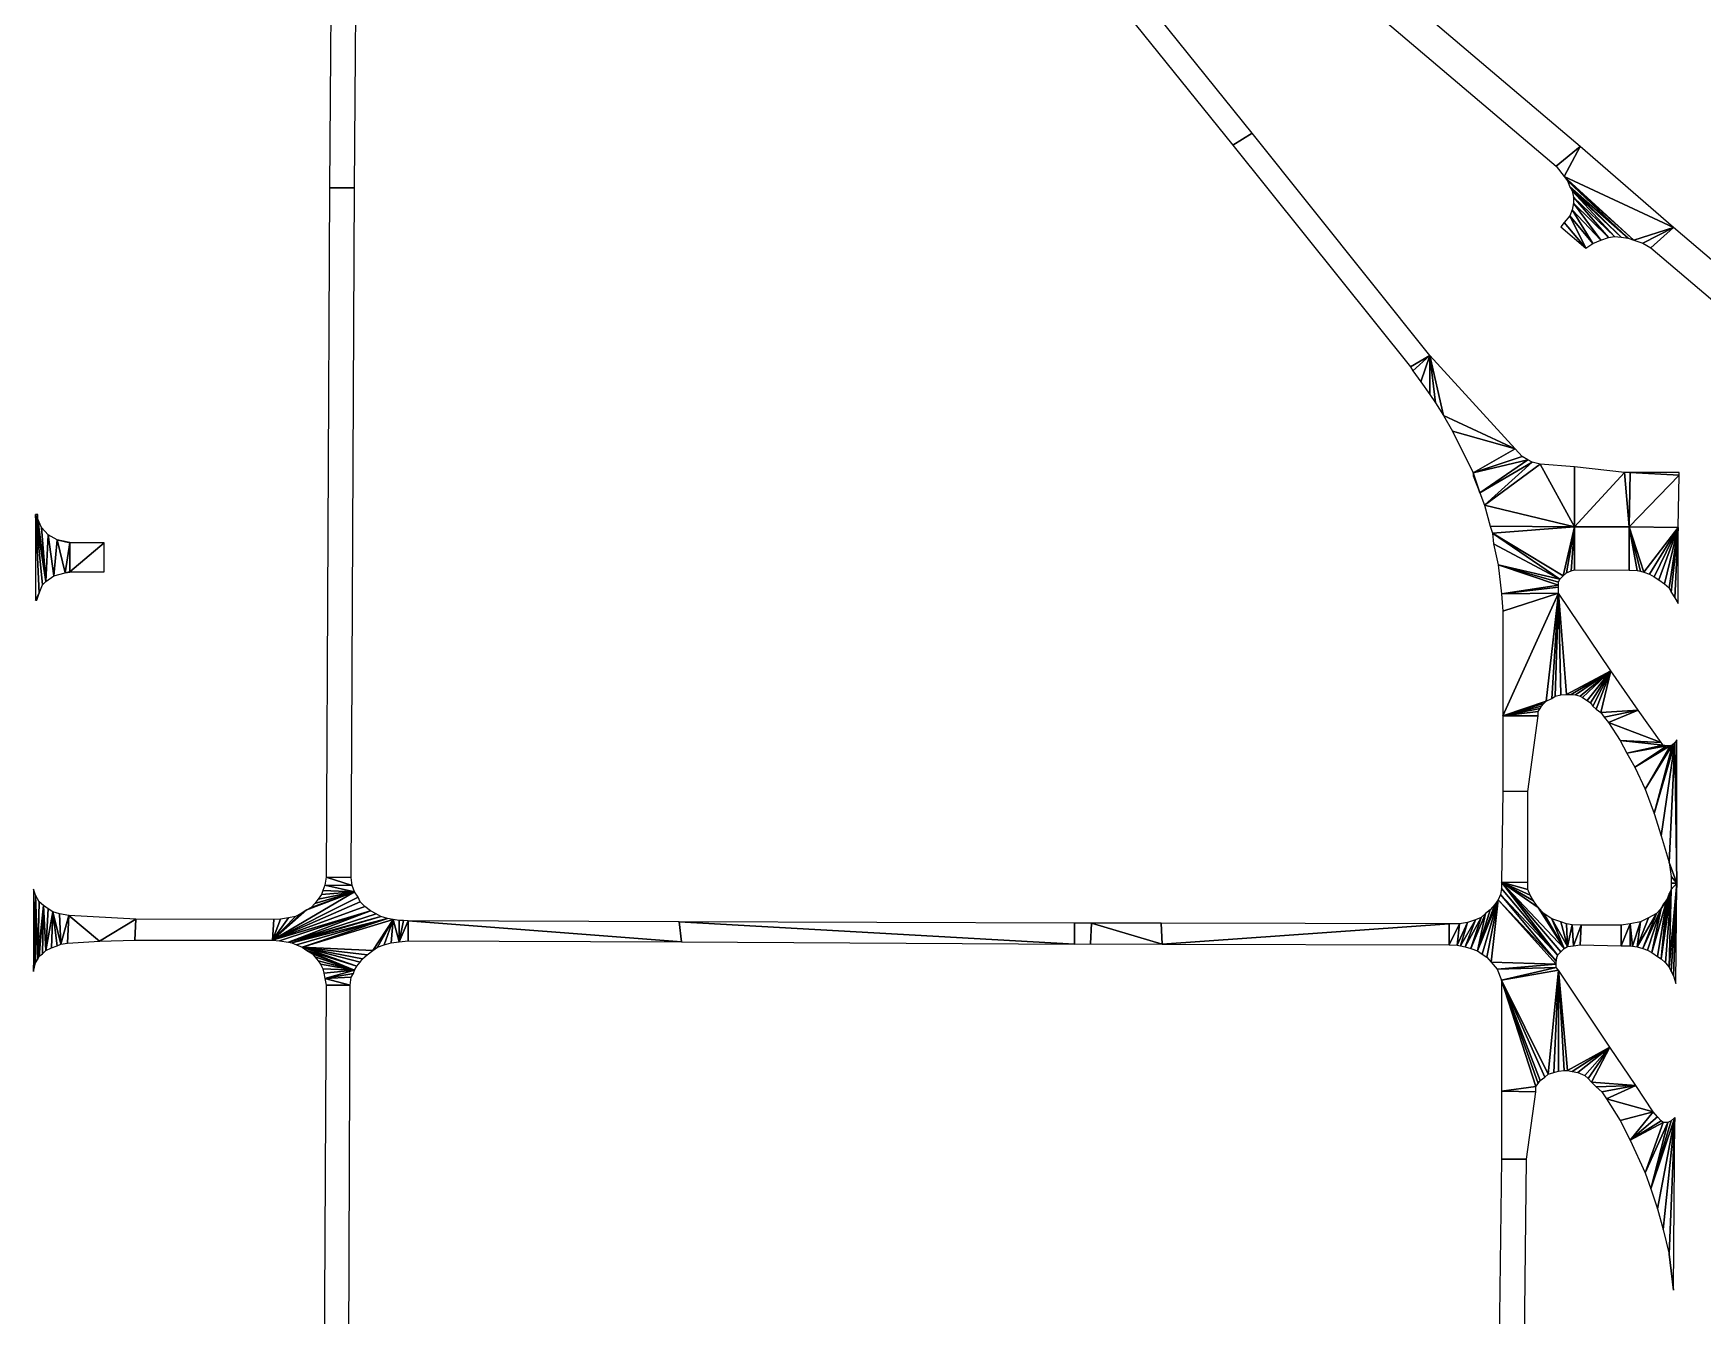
# Model space of a CAD drawing. Extents: x -35426928 to -35396732, y 11996534 to 12011444.
# Drawn here: x -35406092 to -35400230, y 12002096 to 12006600 of the extents above; entities that cross this region are included whole.
import ezdxf

# ---------------------------------------------------------------- set-up
doc = ezdxf.new("R2010")
doc.units = 0

msp = doc.modelspace()

# ---------------------------------------------------------------- linework, layer by layer
at = {"layer": 'mg_to_dxf', "color": 52}
for points in [[(-35404964, 12006057), (-35404956, 12007152), (-35405044, 12007154), (-35405052, 12006057)], [(-35401560, 12006827), (-35400744, 12006133), (-35400660, 12006203), (-35401476, 12006896)], [(-35401812, 12006249), (-35402200, 12006733), (-35402272, 12006693), (-35401880, 12006207)], [(-35401188, 12005469), (-35401812, 12006249), (-35401880, 12006207), (-35401256, 12005429)], [(-35400716, 12006097), (-35400716, 12006097), (-35400660, 12006203), (-35400744, 12006133)], [(-35400716, 12006097), (-35400716, 12006097), (-35400332, 12005918), (-35400660, 12006203)], [(-35400704, 12006082), (-35400704, 12006082), (-35400472, 12005874), (-35400716, 12006097)], [(-35400472, 12005874), (-35400472, 12005874), (-35400332, 12005918), (-35400716, 12006097)], [(-35400696, 12006061), (-35400696, 12006061), (-35400492, 12005881), (-35400704, 12006082)], [(-35400492, 12005881), (-35400492, 12005881), (-35400472, 12005874), (-35400704, 12006082)], [(-35404976, 12003635), (-35404964, 12006057), (-35405052, 12006057), (-35405064, 12003636)], [(-35400688, 12006047), (-35400688, 12006047), (-35400516, 12005884), (-35400696, 12006061)], [(-35400516, 12005884), (-35400516, 12005884), (-35400492, 12005881), (-35400696, 12006061)], [(-35400684, 12006025), (-35400684, 12006025), (-35400540, 12005886), (-35400688, 12006047)], [(-35400540, 12005886), (-35400540, 12005886), (-35400516, 12005884), (-35400688, 12006047)], [(-35400684, 12006004), (-35400684, 12006004), (-35400560, 12005883), (-35400684, 12006025)], [(-35400560, 12005883), (-35400560, 12005883), (-35400540, 12005886), (-35400684, 12006025)], [(-35400696, 12005959), (-35400696, 12005959), (-35400616, 12005862), (-35400688, 12005980)], [(-35400688, 12005980), (-35400688, 12005980), (-35400588, 12005874), (-35400684, 12006004)], [(-35400616, 12005862), (-35400616, 12005862), (-35400588, 12005874), (-35400688, 12005980)], [(-35400588, 12005874), (-35400588, 12005874), (-35400560, 12005883), (-35400684, 12006004)], [(-35400716, 12005936), (-35400716, 12005936), (-35400728, 12005920), (-35400640, 12005845)], [(-35400716, 12005936), (-35400716, 12005936), (-35400640, 12005845), (-35400696, 12005959)], [(-35400640, 12005845), (-35400640, 12005845), (-35400616, 12005862), (-35400696, 12005959)], [(-35400332, 12005918), (-35400332, 12005918), (-35400472, 12005874), (-35400440, 12005863)], [(-35400440, 12005863), (-35400440, 12005863), (-35400412, 12005847), (-35400332, 12005918)], [(-35400412, 12005847), (-35399240, 12004851), (-35399160, 12004921), (-35400332, 12005918)], [(-35401248, 12005415), (-35401248, 12005415), (-35401188, 12005469), (-35401256, 12005429)], [(-35401220, 12005376), (-35401220, 12005376), (-35401188, 12005469), (-35401248, 12005415)], [(-35401188, 12005332), (-35401188, 12005332), (-35401188, 12005469), (-35401220, 12005376)], [(-35400888, 12005141), (-35400888, 12005141), (-35401188, 12005469), (-35401140, 12005258)], [(-35401140, 12005258), (-35401140, 12005258), (-35401188, 12005469), (-35401168, 12005302)], [(-35401168, 12005302), (-35401168, 12005302), (-35401188, 12005469), (-35401188, 12005332)], [(-35401108, 12005203), (-35401108, 12005203), (-35400888, 12005141), (-35401140, 12005258)], [(-35401108, 12005203), (-35401108, 12005203), (-35401036, 12005056), (-35400888, 12005141)], [(-35400864, 12005114), (-35400864, 12005114), (-35400888, 12005141), (-35401036, 12005056)], [(-35400864, 12005114), (-35400864, 12005114), (-35401036, 12005056), (-35400844, 12005102)], [(-35401036, 12005056), (-35401036, 12005056), (-35401012, 12004986), (-35400844, 12005102)], [(-35400844, 12005102), (-35400844, 12005102), (-35401012, 12004986), (-35400828, 12005094)], [(-35400828, 12005094), (-35400828, 12005094), (-35401012, 12004986), (-35400996, 12004943)], [(-35400828, 12005094), (-35400828, 12005094), (-35400996, 12004943), (-35400800, 12005087)], [(-35400996, 12004943), (-35400996, 12004943), (-35400680, 12004867), (-35400800, 12005087)], [(-35400800, 12005087), (-35400800, 12005087), (-35400680, 12004867), (-35400680, 12005077)], [(-35401036, 12005056), (-35401036, 12005056), (-35401036, 12005046), (-35401012, 12004986)], [(-35400504, 12005057), (-35400504, 12005057), (-35400680, 12005077), (-35400680, 12004867)], [(-35400504, 12005057), (-35400504, 12005057), (-35400680, 12004867), (-35400488, 12004867)], [(-35400504, 12005057), (-35400504, 12005057), (-35400488, 12004867), (-35400484, 12005057)], [(-35400488, 12004867), (-35400488, 12004867), (-35400312, 12005048), (-35400484, 12005057)], [(-35400316, 12004864), (-35400316, 12004864), (-35400312, 12005048), (-35400488, 12004867)], [(-35400484, 12005057), (-35400484, 12005057), (-35400312, 12005048), (-35400312, 12005057)], [(-35406076, 12004894), (-35406076, 12004894), (-35406084, 12004910), (-35406048, 12004675)], [(-35406076, 12004894), (-35406076, 12004894), (-35406076, 12004910), (-35406084, 12004910)], [(-35406084, 12004910), (-35406084, 12004910), (-35406060, 12004663), (-35406048, 12004675)], [(-35406084, 12004910), (-35406084, 12004910), (-35406072, 12004634), (-35406060, 12004663)], [(-35406084, 12004910), (-35406084, 12004910), (-35406084, 12004609), (-35406072, 12004634)], [(-35400996, 12004943), (-35400996, 12004943), (-35400976, 12004869), (-35400680, 12004867)], [(-35406076, 12004894), (-35406076, 12004894), (-35406048, 12004675), (-35406064, 12004864)], [(-35406048, 12004675), (-35406048, 12004675), (-35406040, 12004839), (-35406064, 12004864)], [(-35400680, 12004867), (-35400680, 12004867), (-35400976, 12004869), (-35400968, 12004844)], [(-35400680, 12004867), (-35400680, 12004867), (-35400968, 12004844), (-35400720, 12004695)], [(-35400680, 12004867), (-35400680, 12004867), (-35400720, 12004695), (-35400708, 12004705)], [(-35400692, 12004712), (-35400692, 12004712), (-35400680, 12004867), (-35400708, 12004705)], [(-35400692, 12004712), (-35400692, 12004712), (-35400680, 12004716), (-35400680, 12004867)], [(-35400680, 12004716), (-35400488, 12004715), (-35400488, 12004867), (-35400680, 12004867)], [(-35400316, 12004864), (-35400316, 12004864), (-35400488, 12004867), (-35400436, 12004708)], [(-35400436, 12004708), (-35400436, 12004708), (-35400488, 12004867), (-35400448, 12004711)], [(-35400460, 12004713), (-35400460, 12004713), (-35400488, 12004867), (-35400488, 12004715)], [(-35400448, 12004711), (-35400448, 12004711), (-35400488, 12004867), (-35400460, 12004713)], [(-35400316, 12004864), (-35400316, 12004864), (-35400436, 12004708), (-35400416, 12004700)], [(-35400316, 12004864), (-35400316, 12004864), (-35400416, 12004700), (-35400400, 12004691)], [(-35400316, 12004864), (-35400316, 12004864), (-35400400, 12004691), (-35400384, 12004681)], [(-35400316, 12004864), (-35400316, 12004864), (-35400384, 12004681), (-35400364, 12004666)], [(-35400316, 12004864), (-35400316, 12004864), (-35400364, 12004666), (-35400348, 12004652)], [(-35400316, 12004864), (-35400316, 12004864), (-35400348, 12004652), (-35400340, 12004637)], [(-35400328, 12004617), (-35400328, 12004617), (-35400316, 12004864), (-35400340, 12004637)], [(-35400328, 12004617), (-35400328, 12004617), (-35400316, 12004597), (-35400316, 12004864)], [(-35406040, 12004839), (-35406040, 12004839), (-35406048, 12004675), (-35406020, 12004695)], [(-35406020, 12004695), (-35406020, 12004695), (-35406008, 12004821), (-35406040, 12004839)], [(-35406020, 12004695), (-35406020, 12004695), (-35405980, 12004705), (-35406008, 12004821)], [(-35405980, 12004705), (-35405980, 12004705), (-35405964, 12004810), (-35406008, 12004821)], [(-35405964, 12004810), (-35405964, 12004810), (-35405964, 12004812), (-35406008, 12004821)], [(-35405980, 12004705), (-35405980, 12004705), (-35405964, 12004709), (-35405964, 12004810)], [(-35405964, 12004709), (-35405964, 12004709), (-35405844, 12004709), (-35405844, 12004810)], [(-35405964, 12004709), (-35405964, 12004709), (-35405844, 12004810), (-35405964, 12004810)], [(-35400720, 12004695), (-35400720, 12004695), (-35400968, 12004844), (-35400732, 12004683)], [(-35400968, 12004844), (-35400968, 12004844), (-35400964, 12004807), (-35400732, 12004683)], [(-35400732, 12004683), (-35400732, 12004683), (-35400964, 12004807), (-35400948, 12004733)], [(-35400736, 12004672), (-35400736, 12004672), (-35400948, 12004733), (-35400736, 12004662)], [(-35400948, 12004733), (-35400948, 12004733), (-35400936, 12004631), (-35400736, 12004662)], [(-35400948, 12004733), (-35400948, 12004733), (-35400736, 12004672), (-35400732, 12004683)], [(-35405980, 12004705), (-35405980, 12004705), (-35405964, 12004707), (-35405964, 12004709)], [(-35406072, 12004634), (-35406072, 12004634), (-35406084, 12004609), (-35406080, 12004609)], [(-35400736, 12004662), (-35400736, 12004662), (-35400936, 12004631), (-35400736, 12004655)], [(-35400936, 12004631), (-35400936, 12004631), (-35400736, 12004634), (-35400736, 12004655)], [(-35400936, 12004631), (-35400936, 12004631), (-35400932, 12004570), (-35400736, 12004634)], [(-35400736, 12004634), (-35400736, 12004634), (-35400932, 12004203), (-35400780, 12004254)], [(-35400736, 12004634), (-35400736, 12004634), (-35400932, 12004570), (-35400932, 12004203)], [(-35400736, 12004634), (-35400736, 12004634), (-35400780, 12004254), (-35400760, 12004264)], [(-35400736, 12004634), (-35400736, 12004634), (-35400760, 12004264), (-35400748, 12004272)], [(-35400728, 12004276), (-35400728, 12004276), (-35400736, 12004634), (-35400748, 12004272)], [(-35400552, 12004361), (-35400552, 12004361), (-35400736, 12004634), (-35400708, 12004278)], [(-35400708, 12004278), (-35400708, 12004278), (-35400736, 12004634), (-35400728, 12004276)], [(-35400552, 12004361), (-35400552, 12004361), (-35400708, 12004278), (-35400692, 12004278)], [(-35400676, 12004276), (-35400676, 12004276), (-35400552, 12004361), (-35400692, 12004278)], [(-35400676, 12004276), (-35400676, 12004276), (-35400660, 12004272), (-35400552, 12004361)], [(-35400652, 12004267), (-35400652, 12004267), (-35400552, 12004361), (-35400660, 12004272)], [(-35400636, 12004257), (-35400636, 12004257), (-35400552, 12004361), (-35400652, 12004267)], [(-35400624, 12004249), (-35400624, 12004249), (-35400552, 12004361), (-35400636, 12004257)], [(-35400616, 12004237), (-35400616, 12004237), (-35400552, 12004361), (-35400624, 12004249)], [(-35400604, 12004226), (-35400604, 12004226), (-35400552, 12004361), (-35400616, 12004237)], [(-35400588, 12004215), (-35400588, 12004215), (-35400552, 12004361), (-35400604, 12004226)], [(-35400456, 12004223), (-35400456, 12004223), (-35400552, 12004361), (-35400588, 12004215)], [(-35400780, 12004254), (-35400780, 12004254), (-35400932, 12004203), (-35400788, 12004246)], [(-35400788, 12004246), (-35400788, 12004246), (-35400932, 12004203), (-35400796, 12004237)], [(-35400796, 12004237), (-35400796, 12004237), (-35400932, 12004203), (-35400800, 12004229)], [(-35400800, 12004229), (-35400800, 12004229), (-35400932, 12004203), (-35400808, 12004218)], [(-35400808, 12004218), (-35400808, 12004218), (-35400932, 12004203), (-35400808, 12004203)], [(-35400576, 12004198), (-35400576, 12004198), (-35400456, 12004223), (-35400588, 12004215)], [(-35400576, 12004198), (-35400576, 12004198), (-35400560, 12004179), (-35400456, 12004223)], [(-35400376, 12004109), (-35400376, 12004109), (-35400456, 12004223), (-35400560, 12004179)], [(-35400844, 12003937), (-35400808, 12004203), (-35400932, 12004203), (-35400932, 12003938)], [(-35400376, 12004109), (-35400376, 12004109), (-35400560, 12004179), (-35400520, 12004116)], [(-35400368, 12004100), (-35400368, 12004100), (-35400376, 12004109), (-35400520, 12004116)], [(-35400368, 12004100), (-35400368, 12004100), (-35400520, 12004116), (-35400496, 12004072)], [(-35400356, 12004097), (-35400356, 12004097), (-35400368, 12004100), (-35400496, 12004072)], [(-35400356, 12004097), (-35400356, 12004097), (-35400496, 12004072), (-35400468, 12004022)], [(-35400344, 12004097), (-35400344, 12004097), (-35400356, 12004097), (-35400468, 12004022)], [(-35400344, 12004097), (-35400344, 12004097), (-35400468, 12004022), (-35400432, 12003945)], [(-35400336, 12004101), (-35400336, 12004101), (-35400344, 12004097), (-35400432, 12003945)], [(-35400336, 12004101), (-35400336, 12004101), (-35400432, 12003945), (-35400400, 12003860)], [(-35400328, 12004108), (-35400328, 12004108), (-35400336, 12004101), (-35400400, 12003860)], [(-35400328, 12004108), (-35400328, 12004108), (-35400400, 12003860), (-35400376, 12003781)], [(-35400348, 12003688), (-35400348, 12003688), (-35400328, 12004108), (-35400376, 12003781)], [(-35400320, 12003615), (-35400320, 12003615), (-35400328, 12004108), (-35400348, 12003688)], [(-35400320, 12003615), (-35400320, 12003615), (-35400320, 12004119), (-35400328, 12004108)], [(-35400844, 12003617), (-35400844, 12003937), (-35400932, 12003938), (-35400936, 12003618)], [(-35400340, 12003639), (-35400340, 12003639), (-35400320, 12003615), (-35400348, 12003688)], [(-35404972, 12003607), (-35404972, 12003607), (-35405064, 12003636), (-35405068, 12003608)], [(-35404972, 12003607), (-35404972, 12003607), (-35404976, 12003635), (-35405064, 12003636)], [(-35400844, 12003593), (-35400844, 12003593), (-35400936, 12003618), (-35400836, 12003573)], [(-35400844, 12003593), (-35400844, 12003593), (-35400844, 12003617), (-35400936, 12003618)], [(-35400936, 12003618), (-35400936, 12003618), (-35400824, 12003553), (-35400836, 12003573)], [(-35400936, 12003618), (-35400936, 12003618), (-35400808, 12003530), (-35400824, 12003553)], [(-35400936, 12003618), (-35400936, 12003618), (-35400716, 12003385), (-35400808, 12003530)], [(-35400936, 12003618), (-35400936, 12003618), (-35400728, 12003374), (-35400716, 12003385)], [(-35400936, 12003618), (-35400936, 12003618), (-35400936, 12003596), (-35400740, 12003362)], [(-35400936, 12003618), (-35400936, 12003618), (-35400740, 12003362), (-35400728, 12003374)], [(-35400340, 12003639), (-35400340, 12003639), (-35400340, 12003615), (-35400320, 12003615)], [(-35406084, 12003573), (-35406084, 12003573), (-35406092, 12003594), (-35406092, 12003305)], [(-35406084, 12003573), (-35406084, 12003573), (-35406092, 12003305), (-35406084, 12003335)], [(-35406084, 12003573), (-35406084, 12003573), (-35406084, 12003335), (-35406076, 12003348)], [(-35406084, 12003573), (-35406084, 12003573), (-35406076, 12003348), (-35406072, 12003550)], [(-35405252, 12003415), (-35405252, 12003415), (-35404964, 12003585), (-35405132, 12003521)], [(-35405252, 12003415), (-35405252, 12003415), (-35404952, 12003566), (-35404964, 12003585)], [(-35405252, 12003415), (-35405252, 12003415), (-35404944, 12003550), (-35404952, 12003566)], [(-35405132, 12003521), (-35405132, 12003521), (-35404964, 12003585), (-35405116, 12003530)], [(-35404964, 12003585), (-35404964, 12003585), (-35405104, 12003544), (-35405116, 12003530)], [(-35404964, 12003585), (-35404964, 12003585), (-35405092, 12003559), (-35405104, 12003544)], [(-35404964, 12003585), (-35404964, 12003585), (-35405080, 12003575), (-35405092, 12003559)], [(-35405080, 12003575), (-35405080, 12003575), (-35404964, 12003585), (-35405076, 12003589)], [(-35404964, 12003585), (-35404964, 12003585), (-35405068, 12003608), (-35405076, 12003589)], [(-35404964, 12003585), (-35404964, 12003585), (-35404972, 12003607), (-35405068, 12003608)], [(-35400940, 12003575), (-35400940, 12003575), (-35400948, 12003557), (-35400744, 12003341)], [(-35400936, 12003596), (-35400936, 12003596), (-35400940, 12003575), (-35400740, 12003362)], [(-35400740, 12003362), (-35400740, 12003362), (-35400940, 12003575), (-35400744, 12003341)], [(-35400340, 12003593), (-35400340, 12003593), (-35400376, 12003349), (-35400360, 12003335)], [(-35400340, 12003593), (-35400340, 12003593), (-35400348, 12003579), (-35400376, 12003349)], [(-35400348, 12003579), (-35400348, 12003579), (-35400356, 12003557), (-35400376, 12003349)], [(-35400348, 12003320), (-35400348, 12003320), (-35400340, 12003593), (-35400360, 12003335)], [(-35400320, 12003615), (-35400320, 12003615), (-35400348, 12003320), (-35400340, 12003305)], [(-35400320, 12003615), (-35400320, 12003615), (-35400340, 12003593), (-35400348, 12003320)], [(-35400332, 12003289), (-35400332, 12003289), (-35400320, 12003615), (-35400340, 12003305)], [(-35400320, 12003615), (-35400320, 12003615), (-35400340, 12003615), (-35400340, 12003593)], [(-35400332, 12003289), (-35400332, 12003289), (-35400324, 12003263), (-35400320, 12003615)], [(-35406076, 12003348), (-35406076, 12003348), (-35406056, 12003536), (-35406072, 12003550)], [(-35406076, 12003348), (-35406076, 12003348), (-35406072, 12003359), (-35406056, 12003536)], [(-35406072, 12003359), (-35406072, 12003359), (-35406060, 12003367), (-35406056, 12003536)], [(-35406056, 12003536), (-35406056, 12003536), (-35406060, 12003367), (-35406048, 12003379)], [(-35406056, 12003536), (-35406056, 12003536), (-35406048, 12003379), (-35406040, 12003525)], [(-35406048, 12003379), (-35406048, 12003379), (-35406024, 12003514), (-35406040, 12003525)], [(-35406048, 12003379), (-35406048, 12003379), (-35406028, 12003388), (-35406024, 12003514)], [(-35406028, 12003388), (-35406028, 12003388), (-35406008, 12003395), (-35406024, 12003514)], [(-35406024, 12003514), (-35406024, 12003514), (-35406008, 12003395), (-35405996, 12003401)], [(-35406024, 12003514), (-35406024, 12003514), (-35405996, 12003401), (-35406000, 12003507)], [(-35405996, 12003401), (-35405996, 12003401), (-35405968, 12003502), (-35406000, 12003507)], [(-35405996, 12003401), (-35405996, 12003401), (-35405972, 12003404), (-35405968, 12003502)], [(-35405860, 12003411), (-35405860, 12003411), (-35405968, 12003502), (-35405972, 12003404)], [(-35405860, 12003411), (-35405860, 12003411), (-35405732, 12003488), (-35405968, 12003502)], [(-35405252, 12003415), (-35405252, 12003415), (-35404928, 12003533), (-35404944, 12003550)], [(-35405252, 12003415), (-35405252, 12003415), (-35404908, 12003518), (-35404928, 12003533)], [(-35405252, 12003415), (-35405252, 12003415), (-35405132, 12003521), (-35405152, 12003508)], [(-35405252, 12003415), (-35405252, 12003415), (-35405228, 12003413), (-35404908, 12003518)], [(-35405252, 12003415), (-35405252, 12003415), (-35405152, 12003508), (-35405172, 12003498)], [(-35405228, 12003413), (-35405228, 12003413), (-35405196, 12003408), (-35404908, 12003518)], [(-35404908, 12003518), (-35404908, 12003518), (-35405196, 12003408), (-35404888, 12003507)], [(-35405196, 12003408), (-35405196, 12003408), (-35404872, 12003498), (-35404888, 12003507)], [(-35400992, 12003508), (-35400992, 12003508), (-35401008, 12003495), (-35401044, 12003385)], [(-35400992, 12003508), (-35400992, 12003508), (-35401044, 12003385), (-35401020, 12003377)], [(-35400948, 12003557), (-35400948, 12003557), (-35400960, 12003540), (-35401020, 12003377)], [(-35401004, 12003366), (-35401004, 12003366), (-35400948, 12003557), (-35401020, 12003377)], [(-35400960, 12003540), (-35400960, 12003540), (-35400976, 12003521), (-35401020, 12003377)], [(-35400976, 12003521), (-35400976, 12003521), (-35400992, 12003508), (-35401020, 12003377)], [(-35400988, 12003355), (-35400988, 12003355), (-35400948, 12003557), (-35401004, 12003366)], [(-35400972, 12003338), (-35400972, 12003338), (-35400948, 12003557), (-35400988, 12003355)], [(-35400744, 12003330), (-35400744, 12003330), (-35400948, 12003557), (-35400972, 12003338)], [(-35400744, 12003341), (-35400744, 12003341), (-35400948, 12003557), (-35400744, 12003330)], [(-35400808, 12003530), (-35400808, 12003530), (-35400716, 12003385), (-35400788, 12003508)], [(-35400716, 12003385), (-35400716, 12003385), (-35400760, 12003490), (-35400788, 12003508)], [(-35400392, 12003509), (-35400392, 12003509), (-35400420, 12003493), (-35400460, 12003391)], [(-35400392, 12003509), (-35400392, 12003509), (-35400460, 12003391), (-35400440, 12003385)], [(-35400376, 12003526), (-35400376, 12003526), (-35400392, 12003509), (-35400440, 12003385)], [(-35400376, 12003526), (-35400376, 12003526), (-35400440, 12003385), (-35400424, 12003380)], [(-35400408, 12003372), (-35400408, 12003372), (-35400376, 12003526), (-35400424, 12003380)], [(-35400388, 12003358), (-35400388, 12003358), (-35400356, 12003557), (-35400408, 12003372)], [(-35400356, 12003557), (-35400356, 12003557), (-35400376, 12003526), (-35400408, 12003372)], [(-35400388, 12003358), (-35400388, 12003358), (-35400376, 12003349), (-35400356, 12003557)], [(-35400356, 12003557), (-35400356, 12003557), (-35400368, 12003541), (-35400376, 12003526)], [(-35405860, 12003411), (-35405860, 12003411), (-35405736, 12003415), (-35405732, 12003488)], [(-35405248, 12003487), (-35405732, 12003488), (-35405736, 12003415), (-35405252, 12003415)], [(-35405252, 12003415), (-35405252, 12003415), (-35405172, 12003498), (-35405196, 12003493)], [(-35405224, 12003488), (-35405224, 12003488), (-35405252, 12003415), (-35405196, 12003493)], [(-35405224, 12003488), (-35405224, 12003488), (-35405248, 12003487), (-35405252, 12003415)], [(-35405196, 12003408), (-35405196, 12003408), (-35405184, 12003405), (-35404872, 12003498)], [(-35405184, 12003405), (-35405184, 12003405), (-35404848, 12003491), (-35404872, 12003498)], [(-35405184, 12003405), (-35405184, 12003405), (-35405168, 12003398), (-35404848, 12003491)], [(-35405168, 12003398), (-35405168, 12003398), (-35405148, 12003390), (-35404848, 12003491)], [(-35404848, 12003491), (-35404848, 12003491), (-35405148, 12003390), (-35404828, 12003487)], [(-35404828, 12003487), (-35404828, 12003487), (-35405148, 12003390), (-35404900, 12003379)], [(-35404828, 12003487), (-35404828, 12003487), (-35404900, 12003379), (-35404884, 12003390)], [(-35404828, 12003487), (-35404828, 12003487), (-35404884, 12003390), (-35404860, 12003398)], [(-35404828, 12003487), (-35404828, 12003487), (-35404860, 12003398), (-35404836, 12003406)], [(-35404828, 12003487), (-35404828, 12003487), (-35404836, 12003406), (-35404808, 12003409)], [(-35404828, 12003487), (-35404828, 12003487), (-35404808, 12003409), (-35404808, 12003484)], [(-35404808, 12003409), (-35404808, 12003409), (-35404776, 12003483), (-35404792, 12003484)], [(-35404808, 12003484), (-35404808, 12003484), (-35404808, 12003409), (-35404792, 12003484)], [(-35404808, 12003409), (-35404808, 12003409), (-35404776, 12003412), (-35404776, 12003483)], [(-35403816, 12003409), (-35403816, 12003409), (-35403824, 12003479), (-35404776, 12003483)], [(-35403816, 12003409), (-35403816, 12003409), (-35404776, 12003483), (-35404776, 12003412)], [(-35403824, 12003479), (-35403824, 12003479), (-35402436, 12003401), (-35402436, 12003475)], [(-35403816, 12003409), (-35403816, 12003409), (-35402436, 12003401), (-35403824, 12003479)], [(-35402436, 12003401), (-35402380, 12003402), (-35402376, 12003475), (-35402436, 12003475)], [(-35402380, 12003402), (-35402380, 12003402), (-35402128, 12003401), (-35402376, 12003475)], [(-35402376, 12003475), (-35402376, 12003475), (-35402128, 12003401), (-35402132, 12003475)], [(-35402132, 12003475), (-35402132, 12003475), (-35402128, 12003401), (-35401120, 12003472)], [(-35401120, 12003472), (-35401120, 12003472), (-35402128, 12003401), (-35401120, 12003398)], [(-35401084, 12003472), (-35401084, 12003472), (-35401120, 12003472), (-35401120, 12003398)], [(-35401084, 12003472), (-35401084, 12003472), (-35401120, 12003398), (-35401092, 12003397)], [(-35401056, 12003477), (-35401056, 12003477), (-35401084, 12003472), (-35401092, 12003397)], [(-35401056, 12003477), (-35401056, 12003477), (-35401092, 12003397), (-35401080, 12003395)], [(-35401028, 12003486), (-35401028, 12003486), (-35401056, 12003477), (-35401080, 12003395)], [(-35401028, 12003486), (-35401028, 12003486), (-35401080, 12003395), (-35401064, 12003391)], [(-35401008, 12003495), (-35401008, 12003495), (-35401028, 12003486), (-35401064, 12003391)], [(-35401008, 12003495), (-35401008, 12003495), (-35401064, 12003391), (-35401044, 12003385)], [(-35400704, 12003392), (-35400704, 12003392), (-35400728, 12003479), (-35400760, 12003490)], [(-35400760, 12003490), (-35400760, 12003490), (-35400716, 12003385), (-35400704, 12003392)], [(-35400704, 12003392), (-35400704, 12003392), (-35400708, 12003472), (-35400728, 12003479)], [(-35400704, 12003392), (-35400704, 12003392), (-35400688, 12003469), (-35400708, 12003472)], [(-35400704, 12003392), (-35400704, 12003392), (-35400684, 12003395), (-35400688, 12003469)], [(-35400684, 12003395), (-35400684, 12003395), (-35400656, 12003468), (-35400688, 12003469)], [(-35400684, 12003395), (-35400684, 12003395), (-35400660, 12003398), (-35400656, 12003468)], [(-35400660, 12003398), (-35400516, 12003395), (-35400516, 12003468), (-35400656, 12003468)], [(-35400484, 12003472), (-35400484, 12003472), (-35400516, 12003468), (-35400516, 12003395)], [(-35400484, 12003472), (-35400484, 12003472), (-35400516, 12003395), (-35400484, 12003395)], [(-35400448, 12003479), (-35400448, 12003479), (-35400484, 12003472), (-35400476, 12003394)], [(-35400476, 12003394), (-35400476, 12003394), (-35400484, 12003472), (-35400484, 12003395)], [(-35400460, 12003391), (-35400460, 12003391), (-35400448, 12003479), (-35400476, 12003394)], [(-35400420, 12003493), (-35400420, 12003493), (-35400448, 12003479), (-35400460, 12003391)], [(-35405148, 12003390), (-35405148, 12003390), (-35405132, 12003379), (-35404956, 12003324)], [(-35405148, 12003390), (-35405148, 12003390), (-35404936, 12003349), (-35404920, 12003363)], [(-35404900, 12003379), (-35404900, 12003379), (-35405148, 12003390), (-35404920, 12003363)], [(-35405148, 12003390), (-35405148, 12003390), (-35404956, 12003324), (-35404944, 12003338)], [(-35405148, 12003390), (-35405148, 12003390), (-35404944, 12003338), (-35404936, 12003349)], [(-35405132, 12003379), (-35405132, 12003379), (-35405112, 12003367), (-35404964, 12003309)], [(-35405132, 12003379), (-35405132, 12003379), (-35404964, 12003309), (-35404956, 12003324)], [(-35405112, 12003367), (-35405112, 12003367), (-35405104, 12003356), (-35404964, 12003309)], [(-35405104, 12003356), (-35405104, 12003356), (-35405092, 12003342), (-35404964, 12003309)], [(-35405092, 12003342), (-35405092, 12003342), (-35405084, 12003330), (-35404964, 12003309)], [(-35405084, 12003330), (-35405084, 12003330), (-35405076, 12003314), (-35404964, 12003309)], [(-35400744, 12003330), (-35400744, 12003330), (-35400972, 12003338), (-35400952, 12003313)], [(-35400744, 12003330), (-35400744, 12003330), (-35400952, 12003313), (-35400744, 12003319)], [(-35400744, 12003341), (-35400744, 12003341), (-35400740, 12003362), (-35400744, 12003349)], [(-35405076, 12003314), (-35405076, 12003314), (-35405072, 12003299), (-35404964, 12003309)], [(-35404964, 12003309), (-35404964, 12003309), (-35405072, 12003299), (-35405068, 12003280)], [(-35404964, 12003309), (-35404964, 12003309), (-35405068, 12003280), (-35404968, 12003298)], [(-35404968, 12003298), (-35404968, 12003298), (-35405068, 12003280), (-35404976, 12003285)], [(-35405068, 12003280), (-35405068, 12003280), (-35404980, 12003257), (-35404976, 12003285)], [(-35405068, 12003280), (-35405068, 12003280), (-35405064, 12003257), (-35404980, 12003257)], [(-35400952, 12003313), (-35400952, 12003313), (-35400936, 12003274), (-35400744, 12003319)], [(-35400744, 12003319), (-35400744, 12003319), (-35400936, 12003274), (-35400736, 12003309)], [(-35400736, 12003309), (-35400736, 12003309), (-35400936, 12003274), (-35400772, 12002944)], [(-35400772, 12002944), (-35400772, 12002944), (-35400936, 12003274), (-35400784, 12002934)], [(-35400784, 12002934), (-35400784, 12002934), (-35400936, 12003274), (-35400800, 12002922)], [(-35400808, 12002911), (-35400808, 12002911), (-35400936, 12003274), (-35400816, 12002901)], [(-35400800, 12002922), (-35400800, 12002922), (-35400936, 12003274), (-35400808, 12002911)], [(-35400936, 12003274), (-35400936, 12003274), (-35400936, 12002884), (-35400816, 12002901)], [(-35400752, 12002950), (-35400752, 12002950), (-35400736, 12003309), (-35400772, 12002944)], [(-35400736, 12002955), (-35400736, 12002955), (-35400736, 12003309), (-35400752, 12002950)], [(-35400556, 12003039), (-35400556, 12003039), (-35400736, 12003309), (-35400704, 12002957)], [(-35400704, 12002957), (-35400704, 12002957), (-35400736, 12003309), (-35400716, 12002957)], [(-35400716, 12002957), (-35400716, 12002957), (-35400736, 12003309), (-35400736, 12002955)], [(-35404988, 12001036), (-35404980, 12003257), (-35405064, 12003257), (-35405076, 12001036)], [(-35400688, 12002954), (-35400688, 12002954), (-35400556, 12003039), (-35400704, 12002957)], [(-35400688, 12002954), (-35400688, 12002954), (-35400668, 12002950), (-35400556, 12003039)], [(-35400644, 12002939), (-35400644, 12002939), (-35400556, 12003039), (-35400668, 12002950)], [(-35400632, 12002929), (-35400632, 12002929), (-35400556, 12003039), (-35400644, 12002939)], [(-35400620, 12002916), (-35400620, 12002916), (-35400556, 12003039), (-35400632, 12002929)], [(-35400464, 12002904), (-35400464, 12002904), (-35400556, 12003039), (-35400620, 12002916)], [(-35400604, 12002900), (-35400604, 12002900), (-35400464, 12002904), (-35400620, 12002916)], [(-35400816, 12002901), (-35400816, 12002901), (-35400936, 12002884), (-35400816, 12002882)], [(-35400936, 12002884), (-35400936, 12002646), (-35400848, 12002645), (-35400816, 12002882)], [(-35400464, 12002904), (-35400464, 12002904), (-35400604, 12002900), (-35400584, 12002882)], [(-35400584, 12002882), (-35400584, 12002882), (-35400568, 12002857), (-35400464, 12002904)], [(-35400404, 12002812), (-35400404, 12002812), (-35400464, 12002904), (-35400568, 12002857)], [(-35400404, 12002812), (-35400404, 12002812), (-35400568, 12002857), (-35400520, 12002781)], [(-35400484, 12002712), (-35400484, 12002712), (-35400404, 12002812), (-35400520, 12002781)], [(-35400484, 12002712), (-35400484, 12002712), (-35400388, 12002794), (-35400404, 12002812)], [(-35400376, 12002780), (-35400376, 12002780), (-35400388, 12002794), (-35400484, 12002712)], [(-35400368, 12002774), (-35400368, 12002774), (-35400376, 12002780), (-35400484, 12002712)], [(-35400368, 12002774), (-35400368, 12002774), (-35400484, 12002712), (-35400432, 12002598)], [(-35400352, 12002774), (-35400352, 12002774), (-35400368, 12002774), (-35400432, 12002598)], [(-35400352, 12002774), (-35400352, 12002774), (-35400432, 12002598), (-35400412, 12002541)], [(-35400328, 12002792), (-35400328, 12002792), (-35400340, 12002780), (-35400412, 12002541)], [(-35400328, 12002792), (-35400328, 12002792), (-35400412, 12002541), (-35400388, 12002471)], [(-35400340, 12002780), (-35400340, 12002780), (-35400352, 12002774), (-35400412, 12002541)], [(-35400328, 12002792), (-35400328, 12002792), (-35400388, 12002471), (-35400368, 12002399)], [(-35400348, 12002312), (-35400348, 12002312), (-35400328, 12002792), (-35400368, 12002399)], [(-35400348, 12002312), (-35400348, 12002312), (-35400332, 12002186), (-35400328, 12002792)], [(-35400936, 12002646), (-35400944, 12002006), (-35400856, 12002006), (-35400848, 12002645)], [(-35400348, 12002312), (-35400348, 12002312), (-35400340, 12002243), (-35400332, 12002186)]]:
    msp.add_3dface(points, dxfattribs=at)

doc.saveas('drawing.dxf')
